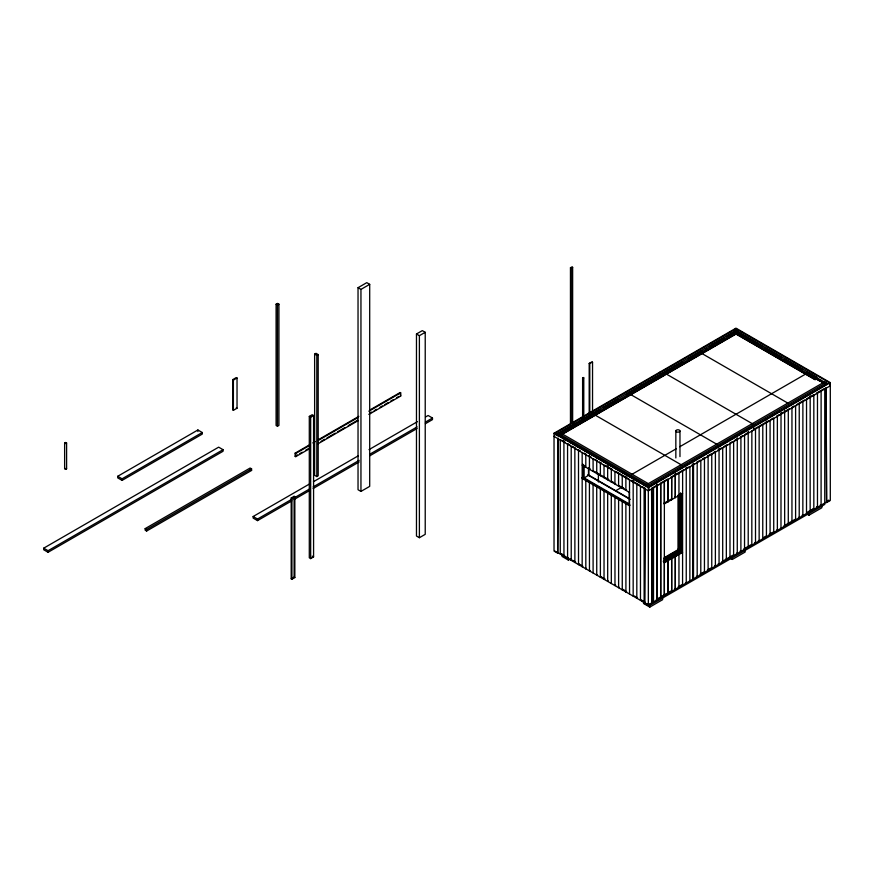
<?xml version="1.0" encoding="UTF-8"?>
<svg xmlns="http://www.w3.org/2000/svg" width="874" height="874" viewBox="0 0 874 874"><rect width="100%" height="100%" fill="white"/><g stroke="black" fill="none" stroke-linecap="round" stroke-linejoin="round"><path stroke-width="1.31" d="M64.632 443.096L65.506 442.463L66.599 442.965L66.599 468.792L65.725 469.425L64.632 468.923L64.632 443.096L65.725 443.599L66.599 442.965M276.097 304.218L277.55 303.376L278.926 304.174L278.926 425.387L277.462 426.228L276.097 425.441L276.097 304.218L277.462 305.015L278.926 304.174M358.034 287.699L366.785 282.652L369.702 284.334L369.702 486.37L360.951 491.417L358.034 489.735L358.034 287.699L360.951 289.392L369.702 284.334M232.659 379.666L236.308 377.557L237.029 377.983L237.029 408.213L233.391 410.321L232.659 409.906L232.659 379.666L233.391 380.081L237.029 377.983M314.629 354.101L316.006 353.315L318.191 354.571L318.191 475.795L316.814 476.581L314.629 475.325L314.629 354.101L316.814 355.368L318.191 354.571M117.706 476.286L197.895 429.986L202.265 432.51L202.265 434.094L122.076 480.394L117.706 477.87L117.706 476.286L122.076 478.81L202.265 432.51M43.7 548.173L218.664 447.16L223.045 449.684L223.045 451.268L48.07 552.281L43.7 549.757L43.7 548.173L48.07 550.696L223.045 449.684M416.472 333.988L422.306 330.623L425.223 332.306L425.223 534.342L419.389 537.707L416.472 536.024L416.472 333.988L419.389 335.671L425.223 332.306M309.298 416.395L312.204 414.713L313.58 415.511L313.58 556.924L310.663 558.617L309.298 557.82L309.298 416.395L310.663 417.193L313.58 415.511M570.46 423.934L570.46 267.739L571.924 266.898L572.645 267.313L572.645 423.508M570.46 267.739L571.192 268.154L572.645 267.313M145.16 528.617L250.139 468.016L251.592 468.857L251.592 470.441L146.613 531.042L145.16 530.201L145.16 528.617L146.613 529.458L251.592 468.857M309.877 448.493L295.718 456.665L295.139 456.326L295.139 453.136L309.298 444.964M312.837 442.921L315.186 441.556M317.546 440.19L358.832 416.363M369.451 410.234L400.117 392.524L400.696 392.863L400.696 396.053L368.85 414.44M295.139 453.136L295.718 453.464L309.877 445.292M318.136 440.529L358.242 417.379M368.85 411.25L400.696 392.863M295.139 456.326L297.499 454.972M299.858 453.606L302.218 452.24M305.758 450.197L308.118 448.843M321.086 441.348L324.625 439.305M326.985 437.94L335.245 433.176M337.604 431.811L344.684 427.725M348.223 425.682L357.652 420.241M369.451 413.424L371.811 412.069M374.17 410.704L376.53 409.338M380.07 407.295L382.43 405.94M384.789 404.575L388.318 402.532M390.678 401.166L393.038 399.811M396.577 397.768L398.937 396.403M318.136 443.73L358.242 420.569M291.807 500.835L257.524 520.62L253.143 518.096L253.143 516.512L309.888 483.759M313.438 481.705L358.362 455.769M369.003 449.629L417.477 421.639M425.747 416.865L428.118 415.5L432.488 418.023L432.488 419.607L425.398 423.704M291.195 497.994L294.112 496.312L294.844 496.738L294.844 577.55L291.927 579.233L291.195 578.806L291.195 497.994L291.927 498.42L294.844 496.738M253.143 516.512L257.524 519.036L291.807 499.251M294.167 497.885L309.538 489.014M313.089 486.96L359.192 460.347M369.833 454.196L417.117 426.894M425.398 422.12L432.488 418.023M294.167 499.469L309.538 490.587M313.089 488.544L359.192 461.931M369.833 455.78L417.117 428.478M589.185 413.861L589.185 363.464L591.96 361.869L592.539 362.197L592.539 412.594M589.185 363.464L592.539 362.197M582.608 416.909L582.608 377.852L583.187 377.513L583.777 377.852L583.777 416.909M583.777 377.852L582.608 377.852M291.195 578.806L294.112 577.124L294.844 577.55M557.732 553.209L558.169 438.3L557.732 553.209L554.029 551.079L554.029 433.22L735.995 328.165L830.3 382.615L830.3 500.463L826.596 502.605L826.159 387.695L826.596 502.605M555.198 433.22L735.995 328.843L735.995 332.033M755.06 425.277L648.333 487.266L558.115 435.176L558.115 433.22L735.995 330.525L816.185 376.825L816.185 378.398L814.732 379.24L735.711 333.628M555.951 435.034L558.661 433.471M559.6 432.936L563.217 430.849M564.145 430.303L576.895 422.95M578.73 421.891L581.439 420.328M582.379 419.782L584.182 418.744M585.11 418.198L595.118 412.43M596.046 411.894L599.662 409.797M603.344 407.677L606.96 405.591M607.889 405.055L613.34 401.909M617.896 399.276L614.28 401.363L615.001 401.789M626.112 394.535L631.563 391.388M632.503 390.842L639.768 386.658M640.697 386.111L643.406 384.549M644.346 384.014L646.148 382.965M647.077 382.43L657.084 376.65M658.013 376.115L661.629 374.028L662.394 374.433M665.311 371.909L668.927 369.811M669.855 369.276L675.307 366.13M676.247 365.594L679.863 363.508M680.791 362.961L682.605 361.923M688.078 358.755L693.53 355.609M698.086 352.976L694.469 355.073L695.201 355.489M699.014 352.441L701.735 350.878M709.054 346.65L711.764 345.088M712.692 344.542L713.424 344.968L712.66 344.564L716.309 342.455M717.248 341.92L719.051 340.871M719.979 340.336L723.596 338.249L724.36 338.653M727.277 336.129L730.893 334.043M731.822 333.497L734.531 331.934M554.608 436.082L554.029 436.421L648.333 490.871L830.3 385.805M557.383 435.831L558.115 435.405L557.383 434.99M561.927 434.28L736.279 333.628M561.774 434.64L665.059 375.012M666.207 374.345L736.214 333.934M740.365 334.458L741.097 334.043L747.456 337.714M766.585 348.759L765.853 349.174L766.607 348.77M776.789 355.489L777.521 355.073L773.905 352.976M589.426 469.316L590.158 468.901L589.458 469.338L589.426 455.245M784.076 359.695L784.841 359.29L791.199 362.961M593.075 471.425L593.807 470.999L593.107 471.436L593.075 458.621M582.903 478.034L582.171 478.46L629.531 505.806M596.724 473.522L597.455 473.107M597.477 473.118L596.745 473.544L596.724 460.729M586.541 480.143L585.788 480.547L585.82 568.788L586.541 568.362L585.788 568.766M600.362 475.631L601.094 475.205L600.394 475.642L600.362 462.838M590.19 482.251L589.426 482.656L589.458 570.886L590.19 570.471L589.426 570.875M593.839 484.349L593.075 484.753L593.107 572.994M608.413 479.433L607.659 479.837L607.659 465.766M597.477 486.457L596.724 486.862L596.745 575.103L597.477 574.677L596.724 575.081M611.297 481.945L612.062 481.541M601.126 488.555L600.362 488.959L600.394 577.201L601.126 576.785M615.7 483.639L614.946 484.043L614.946 471.25M631.563 474.56L676.312 448.723M679.764 446.734L806.003 373.843M604.764 490.664L604.01 491.068L604.043 579.309L604.764 578.883M619.349 485.747L618.595 486.152L618.595 473.358M608.413 492.772L607.659 493.176L607.681 581.407L608.413 580.991M615.613 490.795L621.512 487.397M622.233 488.26L622.998 487.856M734.531 332.95L734.531 331.366L814.732 377.666L816.185 376.825M612.062 494.87L611.297 495.274L611.33 583.515M816.884 378.639L817.649 378.234M626.636 489.953L625.882 490.358L625.882 476.286M615.7 496.978L614.946 497.382L614.979 585.624L615.7 585.198M820.533 380.747L821.287 380.343M619.349 499.087L618.595 499.491L618.617 587.721L619.349 587.306M558.115 433.22L648.333 485.31L826.214 382.615L826.214 384.56L756.218 424.983M622.998 501.184L622.233 501.589L622.266 589.83M648.333 486.993L829.131 382.615M554.029 433.22L648.333 487.67L830.3 382.615M651.873 488.151L657.772 484.742M660.132 483.388L667.212 479.302M670.751 477.259L683.719 469.764M686.079 468.398L688.439 467.044M691.979 465.001L694.338 463.635M696.698 462.27L700.238 460.227M702.598 458.872L704.957 457.506M707.317 456.141L710.857 454.098M713.206 452.743L715.566 451.377M717.925 450.012L721.465 447.969M723.825 446.614L727.365 444.571M729.724 443.205L732.084 441.84M734.444 440.485L737.984 438.442M740.344 437.076L742.703 435.711M745.063 434.356L748.592 432.313M768.475 420.831L753.312 429.582L753.901 429.921L753.312 424.698L751.859 423.857M770.813 419.487L773.14 418.133M776.647 416.111L778.974 414.768M781.312 413.424L783.639 412.069M785.977 410.725L789.473 408.704M791.811 407.36L794.138 406.017M796.476 404.662L804.637 399.953M806.975 398.61L813.967 394.567M816.305 393.224L824.466 388.504M626.636 503.293L625.882 503.697L625.915 591.938M563.916 556.137L564.67 555.733L561.032 553.635L560.267 554.04L560.267 439.764M666.359 501.916L663.65 503.479L664.371 503.894L682.572 493.395M666.807 501.654L670.904 499.283L671.636 499.709L671.669 477.106L671.636 499.709M679.131 494.542L680.933 493.493M562.048 554.203L562.048 556.443L568.319 560.059L570.656 558.715M571.203 560.354L571.935 559.928L571.235 560.365L571.203 446.079M574.852 562.452L575.584 562.037L572.863 560.463M575.605 562.048L574.884 562.474L574.852 448.187M578.501 450.285L578.522 564.571L579.222 564.134M578.522 564.571L579.254 564.156L582.871 566.243L582.139 566.669M600.362 577.19L601.094 576.764M664.316 557.645L676.957 550.336M663.595 558.562L678.552 549.932L680.584 551.112L663.322 561.075M664.164 558.901L679.131 550.259M664.185 559.568L679.71 550.598L679.71 494.356M663.322 561.742L681.174 551.439M670.806 559.01L673.111 557.678M675.416 556.356L680.016 553.69M664.371 562.823L682.572 552.313L681.84 551.898L663.65 562.408L664.371 562.823L664.371 595.62L663.617 595.216M622.233 589.808L622.998 589.404L625.708 590.977M625.882 591.916L626.636 591.512M633.934 595.718L633.169 596.123L633.169 480.492M644.105 602.437L644.87 602.033L641.221 599.935L640.467 600.34L640.467 486.064M644.63 603.388L645.067 488.479L644.63 603.388L648.333 605.518L652.037 603.388L651.6 488.479L652.037 603.388M660.908 596.778L662.711 595.74M663.65 595.205L666.359 593.632M668.195 592.572L670.904 591.01M680.933 585.219L678.224 586.782L678.956 587.208L678.956 554.411L678.202 554.007M700.096 574.152L703.712 572.066L704.466 572.47M710.103 568.384L707.383 569.946L708.115 570.372L708.115 456.097M722.874 561.01L724.677 559.961M725.617 559.426L728.326 557.863M730.161 556.793L732.871 555.23L733.603 555.656L733.636 441.37M743.84 548.905L747.456 546.818L748.21 547.222L748.21 431.592M748.384 546.272L751.094 544.71M763.876 537.335L765.679 536.286L766.432 536.691L766.432 421.06M769.349 534.167L772.07 532.605M784.841 525.23L786.644 524.182M787.583 523.646L790.293 522.084M792.128 521.024L794.837 519.451L795.602 519.855L795.602 405.591M807.609 512.077L809.422 511.039L810.176 511.443M810.351 510.503L813.071 508.93L813.825 509.334L813.825 395.07M827.82 500.584L828.552 500.157M649.797 604.043L826.564 501.982M650.518 603.759L648.333 605.016L646.159 603.759M827.252 501.72L829.426 500.463M643.526 601.236L643.526 603.486L649.797 607.102L662.623 599.695L662.623 597.455M730.227 558.257L732.325 559.458L745.151 552.051L745.151 549.801M806.921 513.978L809.007 515.179L821.844 507.772L821.844 505.522M66.02 468.333L66.599 468.792M735.405 328.504L829.721 382.943L829.721 386.144M826.214 382.615L824.761 381.774L646.88 484.469L646.88 486.053M737.448 331.934L740.169 333.497M748.384 338.249L752.001 340.336M752.94 340.871L754.743 341.92M755.682 342.455L758.392 344.028M760.227 345.088L762.936 346.65M764.772 347.71L770.223 350.856M771.163 351.403L772.966 352.441M778.45 355.609L781.159 357.171M792.128 363.508L795.744 365.594M796.673 366.13L802.135 369.276M806.713 371.92L809.422 373.482M810.351 374.028L813.967 376.115M814.907 376.65L824.903 382.43M825.843 382.965L827.645 384.014M816.403 378.289L823.428 382.353M825.111 383.391L826.913 384.429M814.994 377.721L826.214 384.199M815.387 378.311L822.849 382.626M816.84 379.392L820.358 381.414M735.995 334.054L815.202 379.786M705.373 348.77L706.105 349.196M701.582 353.315L788.403 403.438M666.01 373.853L752.82 423.977M663.093 372.608L664.546 373.449L664.546 375.033M659.597 372.269L660.176 375.809M650.693 380.343L651.458 380.747M632.47 390.864L633.235 391.268M630.427 394.392L717.248 444.516M821.112 505.128L820.38 504.702L821.09 505.15L821.112 390.853M816.742 506.811L817.474 507.237L817.474 392.961M816.709 506.833L817.441 507.248M813.071 508.93L813.792 509.356M809.422 511.039L810.154 511.454L810.176 395.813M802.889 515.649L802.157 515.234L802.856 515.671L802.889 401.385M798.486 517.353L799.24 517.758M791.199 521.559L791.953 521.964L791.953 407.699M787.55 523.668L788.304 524.072M594.855 414.932L681.665 465.055M783.902 525.766L784.666 526.17L784.666 410.54M588.726 416.111L589.491 416.516M776.615 529.983L777.368 530.387L777.368 416.111M772.966 532.08L773.73 532.485L773.73 418.22M769.328 534.189L770.081 534.593L770.081 420.318M570.504 426.643L571.268 427.036M681.174 496.017L681.895 496.443M758.392 540.503L759.145 540.908L759.145 426.632M678.202 495.077L678.956 495.482L678.956 472.9M681.174 497.699L681.895 498.125M754.743 542.601L755.507 543.005L755.507 428.741M674.553 497.186L675.307 497.579L675.307 473.675L675.285 497.601M561.032 433.22L648.333 483.628M558.115 434.804L648.333 486.894M554.608 432.881L648.923 487.331L648.923 490.533M559.284 436.082L567.488 440.824M569.826 442.178L582.718 449.618M585.067 450.973L593.26 455.704M595.609 457.058L629.586 476.68M631.935 478.023L640.129 482.765M642.477 484.12L644.815 485.474M561.687 440.168L565.227 442.211M567.576 443.566L569.935 444.932M572.295 446.286L575.835 448.329M578.195 449.695L580.544 451.06M584.083 453.093L586.443 454.458M588.803 455.824L591.152 457.178M594.691 459.221L597.051 460.587M599.411 461.942L601.771 463.307M605.3 465.35L612.379 469.436M615.908 471.468L628.876 478.963M631.236 480.318L639.484 485.081M641.844 486.447L645.383 488.49M667.266 501.392L668.02 501.796L668.02 479.214M740.169 551.024L740.923 551.428M736.52 553.133L737.274 553.526L737.274 437.896M584.706 465.744L582.903 464.706L582.171 465.121L629.531 492.466M594.877 471.621L600.187 474.691M602.033 475.751L604.742 477.313M605.42 477.707L608.938 479.739M611.287 481.093L613.624 482.448M620.256 486.272L624.167 488.533M681.174 524.64L681.895 525.066M681.174 526.323L681.895 526.749M588.158 474.811L629.477 498.661M587.841 474.997L630.143 499.415M729.233 557.339L729.987 557.743L729.987 443.468M725.584 559.436L726.338 559.841L726.338 445.576M582.718 477.095L629.586 504.156M581.986 477.51L630.034 505.248M721.935 561.545L722.7 561.949L722.7 447.674M718.297 563.654L719.051 564.058L719.051 448.428M714.648 565.751L715.402 566.155M710.999 567.86L711.764 568.264L711.764 453.988M677.525 549.342L678.104 549.68M400.696 396.053L400.117 392.524M674.553 556.104L675.307 556.509L675.307 589.305L674.553 588.901M670.904 558.213L671.669 558.617L671.669 591.414L671.636 558.628M696.425 576.272L697.179 576.676L697.179 462.412M667.266 560.31L668.02 560.715L668.02 593.512L667.266 593.107M693.53 578.785L692.776 578.38L692.809 464.094M685.511 582.576L686.243 582.991L686.243 467.361M681.84 584.695L682.627 585.077M660.7 597.74L660.7 483.475L660.733 597.729L659.968 597.324L656.352 599.411L657.084 599.826L657.084 484.196M602.033 577.299L604.742 578.872M634.83 596.243L637.55 597.805L636.818 598.231L636.818 483.956M560.66 553.963L568.319 558.377M641.046 600.372L644.324 602.262M646.509 603.53L649.797 605.42L824.761 504.407L824.761 388.755M556.651 551.953L646.847 604.021M554.903 551.079L557.077 552.335M236.308 407.797L237.029 408.213M250.139 469.6L251.592 470.441M312.204 556.137L313.58 556.924M814.732 377.666L814.732 379.24M809.007 512.94L809.007 515.179M806.538 399.276L806.505 513.562M799.24 403.482L799.218 517.769M788.304 409.797L788.282 524.083M781.017 412.648L780.985 528.289M762.794 424.535L762.762 538.821M751.859 430.838L751.826 545.136M744.572 435.055L744.539 549.342M740.923 437.153L740.89 551.439M737.448 332.95L737.448 331.366L559.568 434.061L559.568 435.645M732.325 557.208L732.325 559.458M715.402 451.891L715.38 566.177M704.466 458.205L704.444 572.492M700.828 460.303L700.795 574.589M693.53 463.154L693.508 578.806M689.892 466.618L689.859 580.904M682.627 470.813L682.572 585.11M681.895 493.515L681.895 553.373M681.174 493.854L681.174 553.351M680.584 492.849L680.584 551.778M679.972 430.969A2.065 1.191 0 0 1 676.869 431.996A2.065 1.191 0 0 1 676.869 429.932A2.065 1.191 0 0 1 679.972 430.969L679.972 456.621M679.131 494.695L679.131 550.937L678.552 550.598L678.552 495.7M678.104 495.449L678.104 550.347M675.842 430.969L675.842 457.965M675.285 556.53L675.285 589.327M667.987 479.236L667.987 501.807M667.987 560.737L667.987 593.533M664.371 503.894L664.371 481.323L664.349 595.642M657.051 484.218L657.051 599.848M649.797 604.863L649.797 607.102M648.333 485.31L648.333 487.266M648.333 487.67L648.333 605.518M644.105 488.173L644.138 602.459M629.531 479.673L629.553 594.036M629.236 491.734L629.236 503.981M622.233 475.467L622.266 488.271M611.297 469.152L611.33 481.956M604.01 464.935L604.043 477.75M598.384 473.948L598.384 482.033M589.775 363.803L589.775 412.834M588.814 468.639L588.814 475.194L584.127 477.903L584.127 465.689M588.497 467.514L588.497 475.412M585.788 454.414L585.82 467.229M583.187 377.513L583.187 417.925M582.871 464.214L582.871 479.181M582.75 464.902L582.75 478.242M582.171 452.328L582.171 566.68M571.192 268.154L571.192 422.994M568.319 560.059L568.319 557.82L567.587 558.268L567.565 443.97M563.916 440.507L563.949 556.159M419.389 335.671L419.389 537.707M360.951 289.392L360.951 491.417M316.814 355.368L316.814 476.581M310.663 417.193L310.663 558.617M295.718 453.464L295.718 456.665M294.112 496.312L294.112 577.124M291.927 498.42L291.927 579.233M277.462 305.015L277.462 426.228M257.524 519.036L257.524 520.62M233.391 380.081L233.391 410.321M197.895 429.986L197.895 431.57M146.613 529.458L146.613 531.042M122.076 478.81L122.076 480.394M48.07 550.696L48.07 552.281M653.435 601.935L653.435 487.659L653.413 601.957"/></g></svg>
